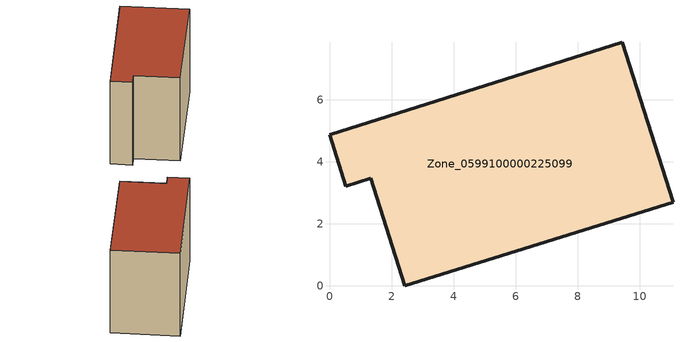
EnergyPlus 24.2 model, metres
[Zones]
Zone_0599100000225099
 floor ground (C_G): 1.33,3.46 0.52,3.2 0,4.86 9.44,7.85 11.07,2.7 2.42,0 z0
 wall outside (C_F): 9.44,7.85 0,4.86 0.52,3.2 1.33,3.46 2.42,0 11.07,2.7 9.44,7.85 z0:7.86
 roof outside (C_R): 2.42,0 11.07,2.7 9.44,7.85 0,4.86 0.52,3.2 1.33,3.46 z7.86
[BUILDING]
Pand.0599100000225099: North Axis=0; Terrain=City; Loads Convergence Tolerance Value=0.04; Temperature Convergence Tolerance Value=0.4; Solar Distribution=FullExterior; Maximum Number of Warmup Days=25; Minimum Number of Warmup Days=1
[Site:Location]
Rotterdam.The.Hague.AP_ZH_NLD Design_Conditions: Latitude=51.96; Longitude=4.45; Time Zone=1; Elevation=-4.5
[SITE:GROUNDTEMPERATURE:BUILDINGSURFACE]
18, 18, 18, 18, 18, 18, 18, 18, 18, 18, 18, 18
[MATERIAL] Thermal Absorptance=0.9; Solar Absorptance=0.7; Visible Absorptance=0.7
Name | Roughness | Thickness | Conductivity | Density | Specific Heat
G.TI.1975-1991 | MediumSmooth | 0.15 | 0.288461 | 540 | 1210
F.TI.1975-1991 | Rough | 0.3 | 0.230769 | 1920 | 840
R.TI.1975-1991 | MediumRough | 0.2 | 0.153846 | 1500 | 1000
[CONSTRUCTION]
C_G: G.TI.1975-1991
C_F: F.TI.1975-1991
C_R: R.TI.1975-1991
[ZONE]
Zone_0599100000225099: Type=1; Multiplier=1; Ceiling Height=Autocalculate; Volume=Autocalculate; Floor Area=autocalculate; Part of Total Floor Area=Yes
[ZONEINFILTRATION:DESIGNFLOWRATE]
Infil_Zone_0599100000225099: Zone or ZoneList or Space or SpaceList=Zone_0599100000225099; Schedule=AlwaysOn; Design Flow Rate Calculation Method=Flow/Area; Flow Rate per Floor Area=0.003; Constant Term Coefficient=1; Temperature Term Coefficient=0; Velocity Term Coefficient=0; Velocity Squared Term Coefficient=0
[HVACTEMPLATE:ZONE:IDEALLOADSAIRSYSTEM]
Zone_0599100000225099: Maximum Heating Supply Air Temperature=50; Minimum Cooling Supply Air Temperature=13; Maximum Heating Supply Air Humidity Ratio=0.0156; Minimum Cooling Supply Air Humidity Ratio=0.0077; Heating Limit=NoLimit; Cooling Limit=NoLimit; Dehumidification Control Type=ConstantSensibleHeatRatio; Cooling Sensible Heat Ratio=0.7; Dehumidification Setpoint=60; Humidification Control Type=None; Humidification Setpoint=30; Outdoor Air Method=None; Outdoor Air Flow Rate per Person=0.00944; Outdoor Air Flow Rate per Zone Floor Area=0; Outdoor Air Flow Rate per Zone=0; Demand Controlled Ventilation Type=None; Outdoor Air Economizer Type=NoEconomizer; Heat Recovery Type=None; Sensible Heat Recovery Effectiveness=0.7; Latent Heat Recovery Effectiveness=0.65
[ZONECONTROL:THERMOSTAT]
ThermostatControl_Zone_0599100000225099: Zone or ZoneList=Zone_0599100000225099; Control Type Schedule=DualSetpointControlType; Control 1=Thermostat_Zone_0599100000225099; Temperature Difference Between Cutout And Setpoint=0
[THERMOSTATSETPOINT:DUALSETPOINT]
Thermostat_Zone_0599100000225099: Heating Setpoint Temperature Schedule=HeatingSetpoint_Zone_0599100000225099; Cooling Setpoint Temperature Schedule=CoolingSetpoint_Zone_0599100000225099
[SCHEDULE:COMPACT]
HeatingSetpoint_Zone_0599100000225099: Through: 12/31, For: AllDays, Until: 24:00, 21
CoolingSetpoint_Zone_0599100000225099: Through: 12/31, For: AllDays, Until: 24:00, 24
DualSetpointControlType: Through: 12/31, For: AllDays, Until: 24:00, 4
AlwaysOn: Through: 12/31, For: AllDays, Until: 24:00, 1
